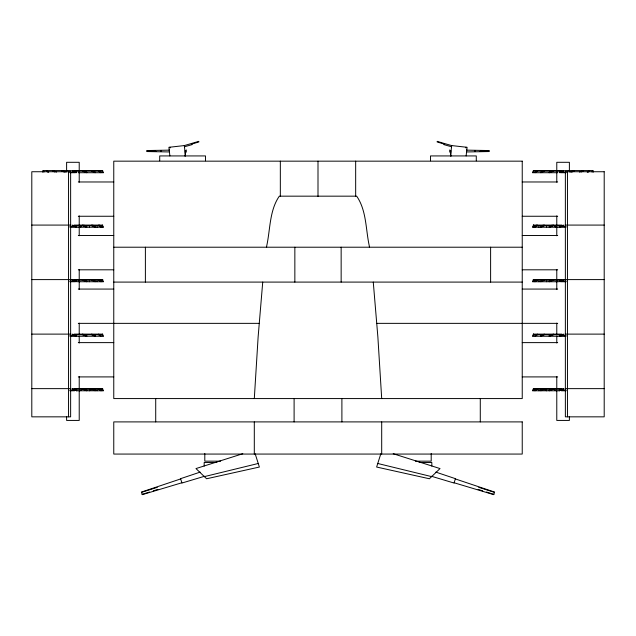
<?xml version="1.0" encoding="UTF-8"?>
<svg xmlns="http://www.w3.org/2000/svg" width="636" height="636" viewBox="0 0 636 636"><rect width="100%" height="100%" fill="white"/><g stroke="black" fill="none" stroke-linecap="round" stroke-linejoin="round"><path stroke-width="0.95" d="M43.415 171.187L43.423 170.567L42.628 172.094M101.903 226.607L101.895 227.227L102.69 225.08L74.03 225.08M102.682 171.187L102.69 170.567L74.03 170.567M101.895 281.74L102.69 279.601L74.03 279.601M102.682 280.222L102.69 279.601M101.895 390.774L101.903 390.154M102.682 334.735L102.69 334.115L74.03 334.115M102.682 389.248L102.69 388.636L74.03 388.636M532.785 172.714L533.588 170.567L532.785 172.714L557.645 172.714M532.785 227.227L533.588 225.08L532.785 227.227L559.513 227.227M532.785 281.74L533.588 279.601L532.785 281.74L558.583 281.74M532.785 336.261L533.588 334.115L532.785 336.261L558.583 336.261M532.785 390.774L533.588 388.636L532.785 390.774L559.513 390.774M563.218 171.187L563.226 170.567M563.218 389.248L563.226 388.636M592.847 171.187L592.855 170.567L564.776 170.567M97.077 227.227L97.101 226.607M97.077 281.74L97.101 281.128M99.359 225.701L99.383 225.08M99.359 280.222L99.383 279.601M97.077 390.774L97.101 390.154M563.464 171.187L563.488 170.567M563.464 389.248L563.488 388.636M89.35 227.227L89.382 226.607M89.35 281.74L89.382 281.128M92.848 225.701L92.88 225.08M92.88 279.601L92.848 280.222L102.42 280.222L103.215 281.74L77.417 281.74M89.382 390.154L89.35 390.774L91.099 390.011M544.329 171.187L544.352 170.567L540.862 172.094L540.831 172.714L544.329 171.187L553.026 171.187M544.329 225.701L544.352 225.08L540.862 226.607L540.831 227.227L544.329 225.701L553.026 225.701M544.329 280.222L544.352 279.601L540.862 281.128L540.831 281.74L544.329 280.222L552.064 280.222L552.032 279.601L553.749 280.214M544.329 389.248L544.352 388.636L540.862 390.154L540.831 390.774L544.329 389.248L553.026 389.248M254.305 398.573L258.121 337.048L262.732 282.09M79.683 226.607L79.643 227.227L81.36 226.615M79.643 281.74L79.683 281.128M83.928 225.701L83.968 225.08M79.683 390.154L79.643 390.774L81.36 390.162M553.511 225.701L553.543 225.08L549.258 226.607L549.226 227.227L553.511 225.701L561.93 225.701M553.511 171.187L553.543 170.567L549.258 172.094L549.226 172.714L553.511 171.187L561.93 171.187M553.511 280.222L553.543 279.601L549.258 281.128L549.226 281.74L553.511 280.222L562.868 280.222M553.511 389.248L553.543 388.636L549.258 390.154L549.226 390.774L553.511 389.248L561.93 389.248M559.513 336.261L559.553 335.641M563.886 279.601L563.846 280.222L559.29 281.74L559.33 281.128L563.886 279.601L604.2 279.601M444.047 144.03L437.147 141.955L437.218 141.351L444.111 143.426L443.976 144.634L451.544 146.781M444.111 143.426L451.679 145.572L450.527 155.852L451.218 155.931M465.926 147.942L466.005 147.186M466.124 155.931L467.094 147.306L451.679 145.572M266.564 247.213L266.73 245.838C270.324 229.405 269.41 210.413 279.323 196.166L356.677 196.166C366.59 210.413 365.676 229.405 369.27 245.838L369.437 247.213M380.853 453.714L376.623 467.039L429.395 478.765L440.025 468.573L393.215 453.722M592.068 172.094L592.855 170.567M587.267 172.094L589.548 170.567L589.524 171.187L588.006 172.205M561.206 335.641L562.725 334.623M560.205 172.094L561.954 171.33M579.547 172.094L583.045 170.567L583.013 171.187L581.264 171.951M560.205 335.641L561.954 334.878M82.251 280.214L83.968 279.601L83.928 280.222L91.671 280.222L95.169 281.74L95.138 281.128L91.648 279.601L91.671 280.222M569.848 172.094L574.133 170.567L574.093 171.187L571.525 172.102M200.149 472.111L180.576 478.67L181.968 483.034L204.561 476.261M180.664 478.924L141.431 492.073L142.249 494.649L181.88 482.772M242.785 453.722L195.975 468.573L206.605 478.765L259.377 467.039L255.147 453.714M141.51 492.344L157.259 487.343M142.162 494.379L149.571 492.026M153.276 490.857L157.903 489.386M169.876 155.931L168.906 147.306L184.321 145.572L198.782 141.351L198.853 141.955L191.953 144.03M184.456 146.781L192.024 144.634L191.889 143.426M204.371 476.618L258.248 463.485M184.782 155.931L185.474 155.852L184.321 145.572M169.462 150.136L147.011 150.541L147.011 151.543L169.462 151.956M466.538 151.956L488.989 151.543L488.989 150.541L466.538 150.136M147.011 150.629L155.391 150.629M480.609 150.629L488.989 150.629M147.011 151.463L156.321 151.463M479.679 151.463L488.989 151.463M43.153 171.187L43.145 170.567L71.224 170.567M561.97 170.567L533.31 170.567L533.318 171.187M74.07 171.187L82.489 171.187L86.774 172.714L86.742 172.094L82.457 170.567L82.489 171.187M82.974 171.187L91.671 171.187L95.169 172.714L95.138 172.094L91.648 170.567L91.671 171.187M91.838 171.187L102.42 171.187L103.215 172.714L78.355 172.714M533.58 171.187L544.162 171.187M69.896 172.094L75.509 172.094M560.491 172.094L566.104 172.094M69.936 172.714L75.549 172.714M560.451 172.714L566.064 172.714M78.323 181.976L113.764 181.976M522.236 181.976L557.677 181.976M78.323 216.256L113.764 216.256M522.236 216.256L557.677 216.256M31.8 225.08L70.636 225.08M561.97 225.08L533.31 225.08L534.105 227.227L534.097 226.607M565.364 225.08L604.2 225.08M74.07 225.701L82.489 225.701L86.774 227.227L86.742 226.607L82.457 225.08L82.489 225.701M82.974 225.701L91.671 225.701L95.169 227.227L95.138 226.607L91.648 225.08L91.671 225.701M91.838 225.701L102.42 225.701L103.215 227.227L76.487 227.227M533.58 225.701L544.162 225.701M69.896 226.607L76.447 226.607M84.866 226.607L86.742 226.607M549.258 226.607L551.134 226.607M559.553 226.607L566.104 226.607M69.936 227.227L75.549 227.227M560.451 227.227L566.064 227.227M78.323 235.519L113.764 235.519M522.236 235.519L557.677 235.519M113.764 247.213L522.236 247.213M78.323 269.807L113.764 269.807M522.236 269.807L557.677 269.807M31.8 279.601L72.162 279.601L76.67 281.128L76.71 281.74L72.154 280.222L72.114 279.601M533.318 280.222L533.31 279.601L561.97 279.601M73.132 280.222L82.489 280.222L86.774 281.74L86.742 281.128L82.457 279.601L82.489 280.222M533.58 280.222L543.192 280.222L543.12 279.601M69.896 281.128L76.447 281.128M559.553 281.128L566.104 281.128M69.936 281.74L75.549 281.74M560.451 281.74L566.064 281.74M113.764 282.09L522.236 282.09M78.323 289.07L113.764 289.07M522.236 289.07L557.677 289.07M78.323 323.358L259.186 323.358M376.814 323.358L557.677 323.358M31.8 334.115L70.636 334.115M561.97 334.115L533.31 334.115L533.318 334.735M565.364 334.115L604.2 334.115M74.07 334.735L102.42 334.735L103.215 336.261L77.417 336.261M533.58 334.735L561.93 334.735M69.896 335.641L75.509 335.641M560.491 335.641L566.104 335.641M69.936 336.261L75.549 336.261M560.451 336.261L566.064 336.261M78.323 342.621L113.764 342.621M522.236 342.621L557.677 342.621M78.323 376.91L113.764 376.91M522.236 376.91L557.677 376.91M31.8 388.636L70.636 388.636M561.97 388.636L533.31 388.636L533.318 389.248M565.364 388.636L604.2 388.636M74.07 389.248L82.489 389.248L86.774 390.774L86.742 390.154L82.457 388.636L82.489 389.248M82.974 389.248L91.671 389.248L95.169 390.774L95.138 390.154L91.648 388.636L91.671 389.248M91.838 389.248L102.42 389.248L103.215 390.774L76.487 390.774M533.58 389.248L544.162 389.248M69.896 390.154L76.447 390.154M84.866 390.154L86.742 390.154M93.206 390.154L95.138 390.154M540.862 390.154L542.794 390.154M549.258 390.154L551.134 390.154M559.553 390.154L566.104 390.154M69.936 390.774L74.611 390.774M561.389 390.774L566.064 390.774M220.628 461.164L204.8 461.164L204.8 453.532M415.372 461.164L431.2 461.164L431.2 453.532M216.844 462.483L204.18 462.483L204.18 466.085M419.156 462.483L431.82 462.483L431.82 466.085M377.752 463.485L431.629 476.618M454.12 482.772L493.751 494.649L494.57 492.073L455.336 478.924M431.439 476.261L454.032 483.034L455.424 478.67L435.851 472.111M478.741 487.343L494.49 492.344M478.097 489.386L482.724 490.857M486.429 492.026L493.838 494.379M554.64 226.615L556.357 227.227L556.317 226.607M66.152 172.094L61.867 170.567L61.907 171.187L64.474 172.102M554.64 390.162L556.357 390.774L556.317 390.154M74.046 171.33L75.795 172.094M56.453 172.094L52.955 170.567L52.987 171.187L54.736 171.951M544.901 390.011L546.65 390.774L546.618 390.154M74.046 334.878L75.795 335.641M48.733 172.094L46.452 170.567L46.476 171.187L47.994 172.205M73.275 334.623L74.794 335.641M593.372 172.094L592.577 170.567L592.585 171.187M533.31 279.601L534.105 281.74M43.145 170.567L43.932 172.094M169.995 147.186L170.074 147.942M373.268 282.09L377.879 337.048L381.695 398.573M556.317 281.128L556.357 281.74M552.032 225.08L552.072 225.701M76.447 335.641L76.487 336.261M546.618 226.607L546.65 227.227M546.618 281.128L546.65 281.74M543.12 225.08L543.152 225.701M538.899 226.607L538.923 227.227M538.899 281.128L538.923 281.74M536.617 225.08L536.641 225.701M536.617 279.601L536.641 280.222M538.899 390.154L538.923 390.774M72.512 170.567L72.536 171.187M72.512 388.636L72.536 389.248M534.097 390.154L534.105 390.774M103.215 172.714L102.412 170.567L102.42 171.187M103.215 227.227L102.412 225.08L102.42 225.701M103.215 281.74L102.412 279.601L102.42 280.222M103.215 336.261L102.412 334.115L102.42 334.735M103.215 390.774L102.412 388.636L102.42 389.248M72.774 170.567L72.782 171.187M72.774 388.636L72.782 389.248M569.387 171.235L569.387 162.299L556.778 162.299L556.778 182.158M569.387 416.453L569.387 420.428L556.778 420.428L556.778 390.647M567.455 171.736L567.455 416.842M556.778 215.914L556.778 235.765M556.778 269.521L556.778 289.38M556.778 323.136L556.778 334.051M556.778 336.039L556.778 342.987M556.778 376.743L556.778 388.66M490.61 247.213L490.61 282.09M480.283 398.573L480.283 421.899M476.285 160.789L476.285 155.931L430.508 155.931L430.508 160.789M475.028 150.684L475.028 151.408M466.538 149.961L466.538 152.131M450.773 150.581L450.773 155.931M449.7 149.961L449.7 152.131M381.695 421.899L381.695 454.064M355.667 161.162L355.667 196.5M341.898 398.573L341.898 421.899M341.15 247.213L341.15 282.09M318 161.162L318 196.5M294.85 247.213L294.85 282.09M294.102 398.573L294.102 421.899M280.333 161.162L280.333 196.5M254.305 421.899L254.305 454.064M205.492 160.789L205.492 155.931L159.716 155.931L159.716 160.789M186.3 149.961L186.3 152.131M185.227 150.581L185.227 155.931M169.462 149.961L169.462 152.131M160.972 150.684L160.972 151.408M155.717 398.573L155.717 421.899M145.39 247.213L145.39 282.09M79.222 182.158L79.222 162.299L66.613 162.299L66.613 171.235M79.222 215.914L79.222 235.765M79.222 269.521L79.222 289.38M79.222 323.136L79.222 334.051M79.222 336.039L79.222 342.987M79.222 376.743L79.222 388.66M79.222 390.647L79.222 420.428L66.613 420.428L66.613 416.453M68.545 171.736L68.545 416.842M535.146 172.094L535.122 172.714L537.404 171.187L537.42 170.567L535.146 172.094M535.146 226.607L535.122 227.227L537.404 225.701L537.42 225.08L535.146 226.607M535.146 281.128L535.122 281.74L537.404 280.222L537.42 279.601L535.146 281.128M535.146 335.641L535.122 336.261L537.404 334.735L537.42 334.115L535.146 335.641M535.146 390.154L535.122 390.774L537.404 389.248L537.42 388.636L535.146 390.154M540.862 335.641L540.831 336.261L544.329 334.735L544.352 334.115L540.862 335.641M549.258 335.641L549.226 336.261L553.511 334.735L553.543 334.115L549.258 335.641M559.33 172.094L559.29 172.714L563.846 171.187L563.886 170.567L559.33 172.094M559.33 226.607L559.29 227.227L563.846 225.701L563.886 225.08L559.33 226.607M559.33 335.641L559.29 336.261L563.846 334.735L563.886 334.115L559.33 335.641M559.33 390.154L559.29 390.774L563.846 389.248L563.886 388.636L559.33 390.154M522.236 161.162L113.764 161.162L113.764 398.573L522.236 398.573L522.236 161.162M70.636 171.736L31.8 171.736L31.8 416.842L70.636 416.842L70.636 171.736M604.2 171.736L565.364 171.736L565.364 416.842L604.2 416.842L604.2 171.736M522.236 421.899L113.764 421.899L113.764 454.064L522.236 454.064L522.236 421.899M76.67 172.094L72.114 170.567L72.154 171.187L76.71 172.714L76.67 172.094M76.67 226.607L72.114 225.08L72.154 225.701L76.71 227.227L76.67 226.607M76.67 335.641L72.114 334.115L72.154 334.735L76.71 336.261L76.67 335.641M76.67 390.154L72.114 388.636L72.154 389.248L76.71 390.774L76.67 390.154M86.742 335.641L82.457 334.115L82.489 334.735L86.774 336.261L86.742 335.641M95.138 335.641L91.648 334.115L91.671 334.735L95.169 336.261L95.138 335.641M100.854 172.094L98.58 170.567L98.596 171.187L100.878 172.714L100.854 172.094M100.854 226.607L98.58 225.08L98.596 225.701L100.878 227.227L100.854 226.607M100.854 281.128L98.58 279.601L98.596 280.222L100.878 281.74L100.854 281.128M100.854 335.641L98.58 334.115L98.596 334.735L100.878 336.261L100.854 335.641M100.854 390.154L98.58 388.636L98.596 389.248L100.878 390.774L100.854 390.154"/></g></svg>
